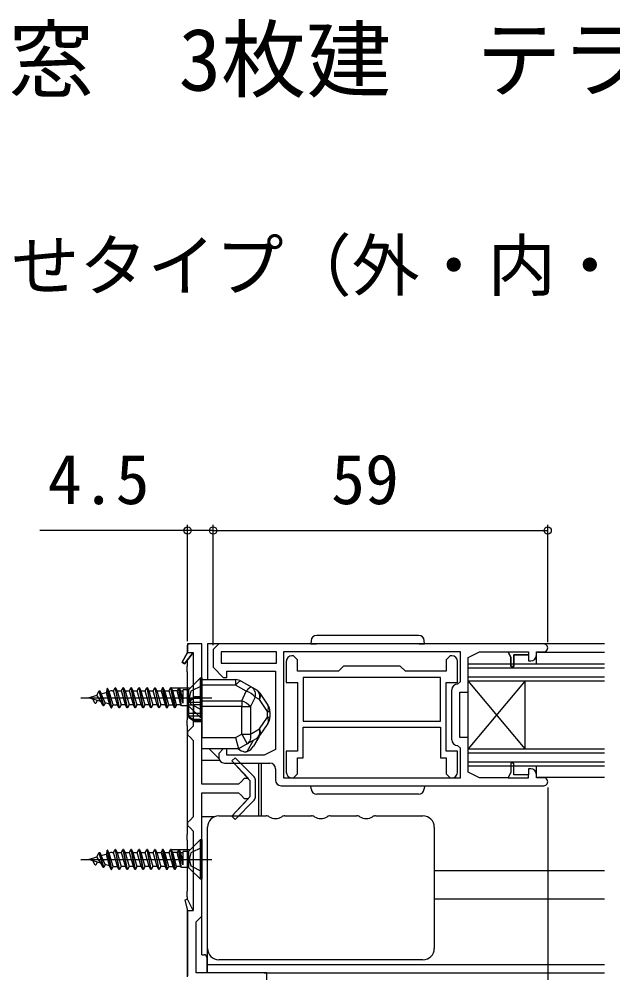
# Model space of a CAD drawing. Units: millimetres, scale not verified. Extents: x -525 to 525, y -782 to 777.
# Drawn here: x -420.3 to -315.6, y -206 to -37.9 of the extents above; entities that cross this region are included whole.
import ezdxf
from ezdxf.enums import TextEntityAlignment as Align

# ---------------------------------------------------------------- set-up
doc = ezdxf.new("R2010")
doc.units = ezdxf.units.MM
doc.header["$LTSCALE"] = 4
for name, color, linetype in [('0-1_USER1', 3, 'Continuous'), ('0-2_YKK_11', 7, 'Continuous'), ('0-3_YKK_12', 2, 'Continuous'), ('0-4_YKK_13', 4, 'Continuous'), ('0-6_YKK_D', 6, 'Continuous')]:
    doc.layers.add(name, color=color, linetype=linetype)
doc.styles.add('ＭＳ ゴシック', font='')
doc.styles.get('ＭＳ ゴシック').set_extended_font_data('MS Gothic')

msp = doc.modelspace()

# ---------------------------------------------------------------- linework, layer by layer
at = {"layer": '0-2_YKK_11'}
for p, q in [((-343.963, -164.9), (-343.963, -156.1)), ((-384.063, -169), (-376.063, -169)), ((-375.063, -170), (-375.063, -172)), ((-378.563, -174.841), (-378.563, -172.159)), ((-378.563, -174.841), (-378.563, -172.159)), ((-374.063, -173), (-327.763, -173))]:
    msp.add_line(p, q, dxfattribs=at)
for points in [[(-388.063, -172.75), (-388.063, -148), (-390.563, -148), (-390.563, -149.5), (-391.54, -151.244), (-391.126, -151.518), (-389.563, -149.5), (-389.563, -162.5), (-390.063, -163), (-390.563, -163.5), (-390.563, -164), (-390.063, -164.5), (-389.563, -165), (-389.563, -178.5), (-390.063, -179), (-390.563, -179.5), (-390.563, -180), (-390.063, -180.5), (-389.563, -181), (-389.563, -195), (-390.603, -193.011), (-391.061, -193.191), (-390.563, -195), (-390.563, -206.5)], [(-327.763, -148), (-385.063, -148), (-386.063, -149), (-386.063, -152.1), (-384.263, -153.9), (-383.663, -153.9), (-383.663, -152.8), (-375.063, -152.8), (-375.063, -166.6), (-377.063, -167.6), (-383.663, -167.6), (-383.663, -166.5), (-384.263, -166.5), (-385.063, -167.3), (-385.063, -168)], [(-342.463, -149.4), (-373.663, -149.4), (-373.663, -171.6), (-342.463, -171.6), (-342.463, -166.4), (-342.963, -165.9)], [(-342.963, -155.1), (-342.463, -154.6), (-342.463, -149.4)], [(-330.063, -170), (-330.463, -170), (-330.463, -171.1), (-333.063, -171.1), (-333.063, -169), (-333.563, -169), (-333.563, -170.6), (-334.063, -171.6), (-339.063, -171.6), (-341.063, -170.6), (-341.063, -164.5), (-342.563, -164.5), (-342.563, -156.5), (-341.063, -156.5), (-341.063, -150.4), (-339.063, -149.4), (-334.063, -149.4), (-333.563, -150.4), (-333.563, -152), (-333.063, -152), (-333.063, -149.9), (-330.463, -149.9), (-330.463, -151), (-330.063, -151)], [(-329.063, -150), (-329.063, -149.4), (-327.763, -149.4)], [(-373.163, -151.1), (-373.163, -154.8), (-371.163, -154.8), (-371.163, -166.9), (-373.163, -166.9), (-373.163, -170.6)], [(-343.963, -150.1), (-344.263, -150.1), (-344.963, -150.8), (-344.963, -152.8), (-352.163, -152.8), (-353.063, -151.9), (-363.063, -151.9), (-363.963, -152.8), (-371.163, -152.8), (-371.163, -150.8), (-371.863, -150.1), (-372.163, -150.1)], [(-342.963, -170.6), (-342.963, -166.9), (-344.963, -166.9), (-344.963, -154.8), (-342.963, -154.8), (-342.963, -151.1)], [(-372.163, -171.6), (-371.863, -171.6), (-371.163, -170.9), (-371.163, -168.1), (-370.163, -168.1), (-370.163, -162.7)], [(-370.163, -162.7), (-345.963, -162.7), (-345.963, -168.1), (-344.963, -168.1), (-344.963, -170.9), (-344.263, -171.6), (-343.963, -171.6)], [(-378.849, -171.458), (-382.181, -168.066), (-382.759, -168.619), (-379.845, -171.75), (-380.563, -171.75), (-381.063, -172.25), (-381.563, -172.75), (-388.063, -172.75)], [(-378.849, -171.458), (-382.181, -168.066), (-382.759, -168.619), (-379.563, -172.053), (-379.563, -174.947), (-382.759, -178.381), (-382.181, -178.934), (-378.849, -175.542)], [(-327.763, -171.6), (-329.063, -171.6), (-329.063, -171)], [(-389.563, -207.5), (-376.563, -207.5), (-376.563, -206), (-389.063, -206), (-389.063, -197), (-388.563, -196.5), (-388.063, -196), (-388.063, -174.25), (-381.563, -174.25), (-381.063, -174.75), (-380.563, -175.25), (-379.845, -175.25), (-382.759, -178.381), (-382.181, -178.934), (-378.849, -175.542)]]:
    msp.add_lwpolyline(points, dxfattribs=at)
for points in [[(-389.563, -149.5), (-391.126, -151.518), (-391.54, -151.244), (-390.563, -149.5)], [(-374.863, -149.4), (-384.663, -149.4), (-384.663, -151.4), (-374.863, -151.4)], [(-334.063, -149.4), (-330.463, -149.4), (-330.463, -149.9), (-333.063, -149.9), (-333.063, -152), (-333.563, -152), (-333.563, -150.4)], [(-345.963, -153.9), (-370.163, -153.9), (-370.163, -161.6), (-345.963, -161.6)], [(-334.063, -171.6), (-330.463, -171.6), (-330.463, -171.1), (-333.063, -171.1), (-333.063, -169), (-333.563, -169), (-333.563, -170.6)], [(-389.563, -195), (-390.603, -193.011), (-391.061, -193.191), (-390.563, -195)]]:
    msp.add_lwpolyline(points, close=True, dxfattribs=at)
for centre, radius, start, end in [((-327.763, -148.7), 0.7, 269.99999, 90.00001), ((-372.163, -151.1), 1, 90.00001, 179.99999), ((-343.963, -151.1), 1, 0.00001, 89.99999), ((-330.063, -150), 1, 270.00001, 359.99999), ((-342.963, -156.1), 1, 90.00001, 179.99999), ((-342.963, -164.9), 1, 180.00001, 269.99999), ((-384.063, -168), 1, 180.00001, 269.99999), ((-376.063, -170), 1, 0.00001, 89.99999), ((-379.563, -172.159), 1, 359.99997, 44.48424), ((-379.563, -172.159), 1, 359.99997, 44.48424), ((-372.163, -170.6), 1, 180.00001, 269.99999), ((-343.963, -170.6), 1, 270.00001, 359.99999), ((-330.063, -171), 1, 0.00001, 89.99999), ((-374.063, -172), 1, 180.00001, 269.99999), ((-327.763, -172.3), 0.7, 269.99999, 90.00001), ((-379.563, -174.841), 1, 315.51576, 0.00003), ((-379.563, -174.841), 1, 315.51576, 0.00003)]:
    msp.add_arc(centre, radius, start, end, dxfattribs=at)
at = {"layer": '0-3_YKK_12'}
for p, q in [((-387.063, -148), (-387.063, -154.3)), ((-317.063, -148), (-387.063, -148)), ((-328.839, -149.483), (-317.063, -149.483)), ((-329.063, -151.499), (-329.063, -150.01)), ((-341.063, -151.5), (-317.063, -151.5)), ((-341.063, -169.5), (-341.063, -151.5)), ((-341.063, -152.2), (-317.063, -152.2)), ((-341.063, -153.8), (-317.063, -153.8)), ((-341.063, -154.5), (-317.063, -154.5)), ((-331.063, -166.5), (-341.063, -154.5)), ((-331.063, -154.5), (-341.063, -166.5)), ((-331.063, -166.5), (-331.063, -154.5)), ((-385.039, -168.224), (-386.763, -166.5)), ((-341.063, -166.5), (-317.063, -166.5)), ((-341.063, -167.2), (-317.063, -167.2)), ((-377.563, -169), (-377.563, -178.3)), ((-341.063, -168.8), (-317.063, -168.8)), ((-341.063, -169.5), (-317.063, -169.5)), ((-329.063, -171.083), (-329.063, -169.499)), ((-328.884, -171.483), (-317.063, -171.483)), ((-387.063, -206), (-387.063, -180.8)), ((-317.063, -188), (-347.063, -188)), ((-317.063, -193), (-347.063, -193)), ((-387.063, -204.5), (-317.063, -204.5)), ((-377.062, -206), (-317.063, -206))]:
    msp.add_line(p, q, dxfattribs=at)
at = {"layer": '0-4_YKK_13'}
for p, q in [((-349.84, -146.5), (-367.785, -146.5)), ((-348.813, -148), (-348.842, -147.448)), ((-390.663, -148.5), (-390.663, -149.678)), ((-388.063, -148), (-390.163, -148)), ((-388.063, -168.5), (-388.063, -148)), ((-349.811, -148), (-367.814, -148)), ((-349.811, -148), (-348.813, -148)), ((-390.663, -150.919), (-390.663, -151.9)), ((-390.663, -152.9), (-390.663, -151.9)), ((-390.663, -152.9), (-390.663, -161.4)), ((-388.313, -154), (-390.178, -155.866)), ((-388.063, -154.301), (-382.094, -154.301)), ((-388.063, -155.278), (-388.063, -154.301)), ((-382.094, -154.301), (-382.094, -155.278)), ((-405.463, -158.917), (-406.163, -156.297)), ((-405.363, -158.917), (-406.063, -156.297)), ((-404.063, -159.25), (-404.763, -155.869)), ((-404.663, -155.869), (-403.963, -159.25)), ((-403.887, -156.26), (-403.628, -156.26)), ((-403.263, -155.75), (-403.363, -155.75)), ((-402.997, -156.26), (-402.228, -156.26)), ((-401.863, -155.75), (-401.963, -155.75)), ((-401.597, -156.26), (-400.828, -156.26)), ((-400.463, -155.75), (-400.563, -155.75)), ((-400.197, -156.26), (-399.428, -156.26)), ((-399.063, -155.75), (-399.163, -155.75)), ((-398.797, -156.26), (-398.028, -156.26)), ((-397.663, -155.75), (-397.763, -155.75)), ((-397.397, -156.26), (-396.628, -156.26)), ((-396.263, -155.75), (-396.363, -155.75)), ((-395.997, -156.26), (-395.228, -156.26)), ((-394.863, -155.75), (-394.963, -155.75)), ((-394.597, -156.26), (-393.828, -156.26)), ((-393.463, -155.75), (-393.563, -155.75)), ((-393.357, -155.75), (-390.227, -155.75)), ((-392.497, -158.74), (-393.197, -156.26)), ((-391.728, -158.74), (-392.428, -156.26)), ((-391.645, -158.9), (-392.181, -155.786)), ((-391.413, -157.622), (-391.797, -156.26)), ((-390.413, -156.1), (-390.413, -158.9)), ((-382.094, -155.278), (-388.063, -155.278)), ((-380.223, -156.346), (-382.094, -155.278)), ((-409.409, -157.5), (-386.275, -157.5)), ((-405.847, -158.177), (-406.547, -157.037)), ((-405.097, -158.407), (-405.797, -156.807)), ((-403.697, -158.74), (-404.397, -156.379)), ((-389.497, -157.501), (-390.363, -158.001)), ((-389.497, -157.647), (-390.363, -158.202)), ((-390.363, -158.202), (-390.363, -158.001)), ((-389.497, -157.501), (-389.497, -157.647)), ((-388.063, -157.647), (-389.497, -157.647)), ((-388.063, -157.351), (-389.347, -157.351)), ((-389.347, -157.351), (-389.347, -157.564)), ((-389.347, -157.564), (-388.063, -157.564)), ((-381.024, -158.028), (-381.024, -159.051)), ((-378.661, -157.369), (-379.462, -159.051)), ((-377.903, -157.803), (-378.661, -157.369)), ((-376.501, -159.906), (-377.903, -157.803)), ((-377.801, -156.693), (-376.398, -158.797)), ((-390.363, -158.251), (-390.363, -158.202)), ((-390.363, -158.751), (-390.363, -158.251)), ((-390.363, -158.251), (-388.063, -158.251)), ((-390.178, -159.134), (-388.313, -161)), ((-389.497, -158.751), (-389.497, -160.251)), ((-388.063, -158.751), (-389.497, -158.751)), ((-388.063, -159.051), (-388.063, -164.501)), ((-381.024, -159.051), (-388.063, -159.051)), ((-390.663, -162.4), (-390.663, -161.4)), ((-389.497, -160.251), (-390.363, -160.251)), ((-390.363, -160.751), (-390.363, -160.251)), ((-390.363, -160.8), (-390.363, -160.751)), ((-388.063, -160.751), (-390.363, -160.751)), ((-390.363, -160.8), (-389.497, -161.355)), ((-390.363, -161.001), (-390.363, -160.8)), ((-390.363, -161.001), (-389.497, -161.501)), ((-388.063, -160.251), (-389.497, -160.251)), ((-388.063, -161.355), (-389.497, -161.355)), ((-389.497, -161.355), (-389.497, -161.501)), ((-377.903, -162.998), (-376.501, -160.895)), ((-376.501, -160.895), (-376.501, -159.906)), ((-376.501, -159.906), (-376.063, -159.906)), ((-376.501, -160.895), (-376.063, -160.895)), ((-376.063, -159.906), (-376.063, -160.895)), ((-390.663, -162.4), (-390.663, -181.6)), ((-389.347, -161.437), (-388.063, -161.437)), ((-389.347, -161.437), (-389.347, -161.651)), ((-389.347, -161.651), (-388.063, -161.651)), ((-379.462, -163.889), (-377.903, -162.998)), ((-376.398, -162.004), (-377.801, -164.108)), ((-388.063, -164.501), (-382.094, -164.501)), ((-382.094, -164.501), (-381.024, -163.889)), ((-381.024, -163.889), (-379.462, -163.889)), ((-381.024, -163.889), (-380.032, -165.626)), ((-378.472, -164.735), (-380.032, -165.626)), ((-377.947, -164.301), (-378.955, -166.046)), ((-380.032, -165.626), (-381.563, -166.501)), ((-380.049, -166.942), (-378.924, -164.993)), ((-380.561, -167.001), (-380.261, -167.001)), ((-388.063, -168.5), (-384.93, -168.5)), ((-378.063, -169), (-378.063, -171.707)), ((-378.063, -171.707), (-378.063, -175.293)), ((-349.811, -173), (-348.813, -173)), ((-348.813, -173), (-348.847, -173.561)), ((-349.845, -174.5), (-367.78, -174.5)), ((-378.063, -175.293), (-378.063, -178.3)), ((-388.063, -183.899), (-388.063, -178.5)), ((-385.934, -178.5), (-388.063, -178.5)), ((-385.063, -178.3), (-376.734, -178.3)), ((-373.392, -178.3), (-368.734, -178.3)), ((-365.392, -178.3), (-360.734, -178.3)), ((-357.392, -178.3), (-349.063, -178.3)), ((-387.063, -184.277), (-387.063, -180.3)), ((-347.063, -180.3), (-347.063, -184.277)), ((-390.663, -182.6), (-390.663, -181.6)), ((-390.663, -182.6), (-390.663, -191.6)), ((-388.313, -182.5), (-390.178, -184.366)), ((-405.463, -187.417), (-406.163, -184.797)), ((-405.363, -187.417), (-406.063, -184.797)), ((-404.063, -187.75), (-404.763, -184.369)), ((-404.663, -184.369), (-403.963, -187.75)), ((-403.697, -187.24), (-404.397, -184.879)), ((-403.887, -184.76), (-403.628, -184.76)), ((-403.263, -184.25), (-403.363, -184.25)), ((-402.997, -184.76), (-402.228, -184.76)), ((-401.863, -184.25), (-401.963, -184.25)), ((-401.597, -184.76), (-400.828, -184.76)), ((-400.463, -184.25), (-400.563, -184.25)), ((-400.197, -184.76), (-399.428, -184.76)), ((-399.063, -184.25), (-399.163, -184.25)), ((-398.797, -184.76), (-398.028, -184.76)), ((-397.663, -184.25), (-397.763, -184.25)), ((-397.397, -184.76), (-396.628, -184.76)), ((-396.263, -184.25), (-396.363, -184.25)), ((-395.997, -184.76), (-395.228, -184.76)), ((-394.863, -184.25), (-394.963, -184.25)), ((-394.597, -184.76), (-393.828, -184.76)), ((-393.463, -184.25), (-393.563, -184.25)), ((-393.357, -184.25), (-390.227, -184.25)), ((-392.497, -187.24), (-393.197, -184.76)), ((-391.728, -187.24), (-392.428, -184.76)), ((-391.645, -187.4), (-392.181, -184.286)), ((-391.413, -186.122), (-391.797, -184.76)), ((-390.413, -184.6), (-390.413, -187.4)), ((-387.063, -197.723), (-387.063, -184.277)), ((-347.063, -184.277), (-347.063, -197.723)), ((-409.409, -186), (-386.275, -186)), ((-405.847, -186.677), (-406.547, -185.537)), ((-405.097, -186.907), (-405.797, -185.307)), ((-390.178, -187.634), (-388.313, -189.5)), ((-390.663, -192.6), (-390.663, -191.6)), ((-390.663, -192.6), (-390.663, -192.95)), ((-390.663, -194.637), (-390.663, -206.702)), ((-388.063, -202.8), (-388.063, -196.099)), ((-387.063, -201.7), (-387.063, -197.723)), ((-347.063, -197.723), (-347.063, -201.7)), ((-388.063, -202.8), (-387.663, -202.8)), ((-387.163, -203.3), (-387.163, -205.8)), ((-349.063, -203.7), (-385.063, -203.7)), ((-387.163, -205.8), (-387.163, -206)), ((-376.863, -206), (-387.163, -206))]:
    msp.add_line(p, q, dxfattribs=at)
for points in [[(-368.784, -147.448), (-368.813, -148), (-367.814, -148)], [(-381.101, -154.564), (-381.179, -154.542), (-381.274, -154.554), (-381.385, -154.599), (-381.51, -154.677), (-381.646, -154.786), (-381.79, -154.925), (-381.94, -155.089), (-382.094, -155.278)], [(-381.101, -154.564), (-379.231, -155.633), (-378.472, -156.066)], [(-404.358, -158.632), (-405.097, -158.407), (-405.363, -158.917), (-405.463, -158.917), (-405.847, -158.177), (-408.063, -157.5), (-406.547, -157.037), (-406.163, -156.297), (-406.063, -156.297), (-405.797, -156.807), (-404.947, -156.547), (-404.328, -158.74), (-404.063, -159.25), (-403.963, -159.25), (-403.697, -158.74), (-402.928, -158.74)], [(-404.121, -156.295), (-404.397, -156.379), (-404.663, -155.869), (-404.763, -155.869), (-404.947, -156.547)], [(-401.528, -158.74), (-402.297, -158.74), (-402.563, -159.25), (-402.663, -159.25), (-402.928, -158.74), (-403.628, -156.26), (-403.363, -155.75), (-402.663, -159.25)], [(-402.563, -159.25), (-403.263, -155.75), (-402.997, -156.26), (-402.297, -158.74)], [(-400.128, -158.74), (-400.897, -158.74), (-401.163, -159.25), (-401.263, -159.25), (-401.528, -158.74), (-402.228, -156.26), (-401.963, -155.75), (-401.263, -159.25)], [(-401.163, -159.25), (-401.863, -155.75), (-401.597, -156.26), (-400.897, -158.74)], [(-398.728, -158.74), (-399.497, -158.74), (-399.763, -159.25), (-399.863, -159.25), (-400.128, -158.74), (-400.828, -156.26), (-400.563, -155.75), (-399.863, -159.25)], [(-399.763, -159.25), (-400.463, -155.75), (-400.197, -156.26), (-399.497, -158.74)], [(-397.328, -158.74), (-398.097, -158.74), (-398.363, -159.25), (-398.463, -159.25), (-398.728, -158.74), (-399.428, -156.26), (-399.163, -155.75), (-398.463, -159.25)], [(-398.363, -159.25), (-399.063, -155.75), (-398.797, -156.26), (-398.097, -158.74)], [(-395.928, -158.74), (-396.697, -158.74), (-396.963, -159.25), (-397.063, -159.25), (-397.328, -158.74), (-398.028, -156.26), (-397.763, -155.75), (-397.063, -159.25)], [(-396.963, -159.25), (-397.663, -155.75), (-397.397, -156.26), (-396.697, -158.74)], [(-394.528, -158.74), (-395.297, -158.74), (-395.563, -159.25), (-395.663, -159.25), (-395.928, -158.74), (-396.628, -156.26), (-396.363, -155.75), (-395.663, -159.25)], [(-395.563, -159.25), (-396.263, -155.75), (-395.997, -156.26), (-395.297, -158.74)], [(-393.897, -158.74), (-394.597, -156.26), (-394.863, -155.75), (-394.163, -159.25), (-394.263, -159.25), (-394.963, -155.75), (-395.228, -156.26), (-394.528, -158.74), (-394.263, -159.25)], [(-390.744, -158.9), (-391.645, -158.9), (-391.728, -158.74), (-392.497, -158.74), (-392.763, -159.25), (-392.863, -159.25), (-393.128, -158.74), (-393.828, -156.26), (-393.563, -155.75), (-392.863, -159.25)], [(-392.008, -155.855), (-392.181, -155.786), (-392.428, -156.26), (-393.197, -156.26), (-393.463, -155.75), (-392.763, -159.25)], [(-390.744, -156.1), (-391.32, -156.1), (-391.413, -156.26), (-391.413, -158.44), (-392.008, -155.855), (-391.797, -156.26), (-391.413, -156.26)], [(-388.063, -155.4), (-389.978, -156.355), (-390.263, -157.5), (-389.978, -158.645), (-388.063, -159.6)], [(-388.063, -159.051), (-388.063, -158.028), (-388.063, -155.278)], [(-388.063, -158.028), (-381.024, -158.028), (-380.223, -156.346)], [(-379.231, -155.633), (-379.309, -155.611), (-379.404, -155.622), (-379.515, -155.668), (-379.639, -155.746), (-379.775, -155.855), (-379.92, -155.993), (-380.07, -156.158), (-380.223, -156.346)], [(-406.497, -157.979), (-406.763, -158.489), (-406.863, -158.489), (-407.247, -157.749)], [(-389.347, -157.564), (-389.374, -157.563), (-389.399, -157.56), (-389.431, -157.552), (-389.465, -157.538), (-389.494, -157.51), (-389.497, -157.501)], [(-394.163, -159.25), (-393.897, -158.74), (-393.128, -158.74)], [(-390.363, -160.251), (-390.363, -158.751), (-389.497, -158.751)], [(-381.024, -163.889), (-381.024, -159.051), (-379.462, -159.051), (-379.462, -163.889)], [(-389.497, -161.501), (-389.485, -161.478), (-389.469, -161.466), (-389.426, -161.448), (-389.401, -161.442), (-389.368, -161.438), (-389.347, -161.437)], [(-382.094, -164.501), (-381.563, -166.501), (-388.063, -166.501), (-388.063, -164.501)], [(-368.778, -173.561), (-368.813, -173), (-367.815, -173)], [(-404.358, -187.132), (-405.097, -186.907), (-405.363, -187.417), (-405.463, -187.417), (-405.847, -186.677), (-408.063, -186), (-406.547, -185.537), (-406.163, -184.797), (-406.063, -184.797), (-405.797, -185.307), (-404.947, -185.047), (-404.328, -187.24), (-404.063, -187.75), (-403.963, -187.75), (-403.697, -187.24), (-402.928, -187.24)], [(-404.121, -184.795), (-404.397, -184.879), (-404.663, -184.369), (-404.763, -184.369), (-404.947, -185.047)], [(-401.528, -187.24), (-402.297, -187.24), (-402.563, -187.75), (-402.663, -187.75), (-402.928, -187.24), (-403.628, -184.76), (-403.363, -184.25), (-402.663, -187.75)], [(-402.563, -187.75), (-403.263, -184.25), (-402.997, -184.76), (-402.297, -187.24)], [(-400.128, -187.24), (-400.897, -187.24), (-401.163, -187.75), (-401.263, -187.75), (-401.528, -187.24), (-402.228, -184.76), (-401.963, -184.25), (-401.263, -187.75)], [(-401.163, -187.75), (-401.863, -184.25), (-401.597, -184.76), (-400.897, -187.24)], [(-398.728, -187.24), (-399.497, -187.24), (-399.763, -187.75), (-399.863, -187.75), (-400.128, -187.24), (-400.828, -184.76), (-400.563, -184.25), (-399.863, -187.75)], [(-399.763, -187.75), (-400.463, -184.25), (-400.197, -184.76), (-399.497, -187.24)], [(-397.328, -187.24), (-398.097, -187.24), (-398.363, -187.75), (-398.463, -187.75), (-398.728, -187.24), (-399.428, -184.76), (-399.163, -184.25), (-398.463, -187.75)], [(-398.363, -187.75), (-399.063, -184.25), (-398.797, -184.76), (-398.097, -187.24)], [(-395.928, -187.24), (-396.697, -187.24), (-396.963, -187.75), (-397.063, -187.75), (-397.328, -187.24), (-398.028, -184.76), (-397.763, -184.25), (-397.063, -187.75)], [(-396.963, -187.75), (-397.663, -184.25), (-397.397, -184.76), (-396.697, -187.24)], [(-394.528, -187.24), (-395.297, -187.24), (-395.563, -187.75), (-395.663, -187.75), (-395.928, -187.24), (-396.628, -184.76), (-396.363, -184.25), (-395.663, -187.75)], [(-395.563, -187.75), (-396.263, -184.25), (-395.997, -184.76), (-395.297, -187.24)], [(-393.897, -187.24), (-394.597, -184.76), (-394.863, -184.25), (-394.163, -187.75), (-394.263, -187.75), (-394.963, -184.25), (-395.228, -184.76), (-394.528, -187.24), (-394.263, -187.75)], [(-390.744, -187.4), (-391.645, -187.4), (-391.728, -187.24), (-392.497, -187.24), (-392.763, -187.75), (-392.863, -187.75), (-393.128, -187.24), (-393.828, -184.76), (-393.563, -184.25), (-392.863, -187.75)], [(-392.008, -184.355), (-392.181, -184.286), (-392.428, -184.76), (-393.197, -184.76), (-393.463, -184.25), (-392.763, -187.75)], [(-390.744, -184.6), (-391.32, -184.6), (-391.413, -184.76), (-391.413, -186.94), (-392.008, -184.355), (-391.797, -184.76), (-391.413, -184.76)], [(-388.063, -183.9), (-389.978, -184.855), (-390.263, -186), (-389.978, -187.145), (-388.063, -188.1)], [(-406.497, -186.479), (-406.763, -186.989), (-406.863, -186.989), (-407.247, -186.249)], [(-394.163, -187.75), (-393.897, -187.24), (-393.128, -187.24)]]:
    msp.add_lwpolyline(points, dxfattribs=at)
for points in [[(-388.313, -154), (-388.063, -154), (-388.063, -161), (-388.313, -161)], [(-388.313, -182.5), (-388.063, -182.5), (-388.063, -189.5), (-388.313, -189.5)]]:
    msp.add_lwpolyline(points, close=True, dxfattribs=at)
for centre, radius, start, end in [((-367.785, -147.5), 1, 90, 177), ((-349.84, -147.5), 1, 3, 90), ((-390.163, -148.5), 0.5, 90, 180), ((-382.094, -156.301), 2, 60.25512, 90), ((-403.887, -157.06), 0.8, 89.99998, 106.99998), ((-390.744, -155.3), 0.8, 270, 314.99999), ((-381.369, -159.8), 3.638, 41.90744, 71.64145), ((-380.131, -156.89), 1.546, 341.91504, 54.39753), ((-379.465, -157.803), 2, 33.69007, 60.25512), ((-379.372, -157.323), 1.546, 341.91504, 54.39753), ((-389.347, -157.501), 0.15, 90, 180), ((-382.17, -161.481), 3.638, 41.90744, 71.64145), ((-378.749, -157.165), 1.059, 322.99219, 26.46445), ((-390.744, -159.7), 0.8, 44.99999, 89.99998), ((-377.347, -159.269), 1.059, 322.99219, 26.46445), ((-378.063, -159.906), 2, 0, 33.69007), ((-377.347, -161.532), 1.059, 333.53555, 37.00781), ((-378.063, -160.895), 2, 326.30993, 0), ((-389.347, -161.501), 0.15, 180, 270), ((-379.372, -163.478), 1.546, 305.60247, 18.08496), ((-378.749, -163.636), 1.059, 333.53555, 37.00781), ((-380.931, -164.369), 1.546, 305.60247, 18.08496), ((-379.465, -162.998), 2, 299.74488, 326.30993), ((-380.687, -165.046), 2, 288.59038, 330), ((-380.202, -165.033), 2, 227.16611, 259.63751), ((-380.687, -165.046), 2, 282.28715, 288.59038), ((-367.78, -173.5), 1, 183.5, 270), ((-349.845, -173.5), 1, 270, 356.5), ((-385.063, -180.3), 2, 90, 180), ((-376.721, -179.3), 1, 56.44269, 90), ((-375.063, -176.8), 2, 236.44269, 303.55731), ((-373.404, -179.3), 1, 90, 123.55731), ((-368.721, -179.3), 1, 56.44269, 90), ((-367.063, -176.8), 2, 236.44269, 303.55731), ((-365.404, -179.3), 1, 90, 123.55731), ((-360.721, -179.3), 1, 56.44269, 90), ((-359.063, -176.8), 2, 236.44269, 303.55731), ((-357.404, -179.3), 1, 90, 123.55731), ((-349.063, -180.3), 2, 0, 90), ((-403.887, -185.56), 0.8, 89.99998, 106.99998), ((-390.744, -183.8), 0.8, 270, 314.99999), ((-390.744, -188.2), 0.8, 44.99999, 89.99998), ((-385.063, -201.7), 2, 180, 270), ((-349.063, -201.7), 2, 270, 0), ((-387.663, -203.3), 0.5, 0, 90)]:
    msp.add_arc(centre, radius, start, end, dxfattribs=at)
at = {"layer": '0-6_YKK_D'}
for p, q in [((-390.563, -147.5), (-390.563, -127)), ((-386.063, -148.207), (-386.063, -127)), ((-386.063, -148.207), (-386.063, -127)), ((-327.063, -147.694), (-327.063, -127)), ((-386.063, -128), (-327.063, -128)), ((-327.063, -173.3), (-327.063, -259.5))]:
    msp.add_line(p, q, dxfattribs=at)
msp.add_lwpolyline([(-386.063, -128), (-390.563, -128), (-416.613, -128)], dxfattribs=at)
for centre in [(-390.563, -128), (-386.063, -128), (-386.063, -128), (-327.063, -128)]:
    msp.add_circle(centre, 0.637, dxfattribs=at)

# ---------------------------------------------------------------- texts
at = {"layer": '0-1_USER1', "style": 'ＭＳ ゴシック'}
for s, height, p in [('■引違い窓\u30003枚建\u3000テラスタイプ', 11, (-482.162, -53.772)), ('●突合せタイプ（外・内・内）', 8.798, (-457.645, -88.334))]:
    msp.add_text(s, height=height, dxfattribs=at).set_placement(p, align=Align.BOTTOM_LEFT)
at = {"layer": '0-6_YKK_D', "style": 'ＭＳ ゴシック'}
for s, p in [('4.5', (-415.226, -126)), ('59', (-365.256, -126))]:
    msp.add_text(s, height=8.798, dxfattribs=at).set_placement(p, align=Align.BOTTOM_LEFT)

doc.saveas('drawing.dxf')
